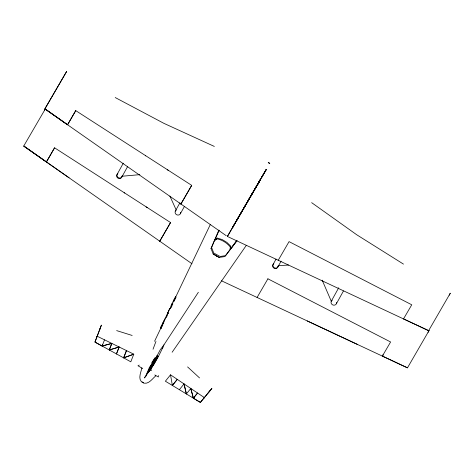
<?xml version="1.0" encoding="UTF-8"?>
<svg xmlns="http://www.w3.org/2000/svg" width="474" height="474" viewBox="0 0 474 474"><rect width="100%" height="100%" fill="white"/><g stroke="black" fill="none" stroke-linecap="round" stroke-linejoin="round"><path stroke-width="0.71" d="M162.659 324.453L162.866 323.718M167.239 314.481L167.257 314.007L165.059 319.168M163.566 323.712L163.726 323.001L162.973 322.676L160.698 327.439L160.538 328.156L161.267 326.622L160.822 328.612M161.29 328.476L161.45 327.765L160.698 327.439M161.782 326.248L162.973 322.676M167.82 312.567L168.572 312.893L168.442 313.468L167.689 313.148L167.82 312.567L169.793 308.426L170.545 308.752M169.793 308.426L168.572 311.454M170.569 307.845L170.729 307.14L171.481 307.466M171.872 306.299L171.12 305.973L171.274 305.292L173.194 301.274L173.946 301.6M171.102 306.571L171.25 305.92M200.378 402.426L211.919 388.396L200.36 402.414L165.379 381.22L170.516 374.827L204.324 397.567L204.051 398.047L204.235 397.686M173.911 300.789L174.148 300.196M166.889 315.654L167.032 315.234M164.845 319.328L165.017 318.712L163.02 323.321M100.553 327.338L97.14 336.374M175.321 297.494L175.629 296.493L173.454 301.144L174.823 298.199L174.391 299.278M155.958 341.428L153.031 349.243M164.265 320.465L163.933 321.254M99.368 330.526L101.395 325.105L94.954 342.086L102.117 346.026L111.828 343.413L109.287 349.972L119.152 347.004L116.456 353.918L119.152 347.004L109.287 349.972L111.828 343.413L102.117 346.026L102.58 344.77L102.123 346.032L104.511 339.828M173.3 301.837L173.608 301.049M146.241 375.805L144.369 377.956L154.725 361.881L157.078 355.749L160.117 350.019L163.974 344.823L198.351 292.28M153.955 360.542L151.277 367.237L155.407 361.384L152.995 364.559L155.513 358.143M154.725 361.869L158.209 356.407L157.078 355.749L149.269 367.729L146.099 375.278C153.57 366.171 159.217 355.583 163.974 344.823M162.552 348.26L162.932 347.3M152.391 362.936L149.547 369.916L154.009 363.872L151.271 367.237M211.6 247.511L214.396 240.703L216.737 238.801C222.093 239.791 226.868 242.818 230.305 247.001L229.991 249.626L225.464 255.646L220.114 256.493L213.733 252.992L211.6 247.511L211.013 248.512L213.146 253.922L217.116 256.304M164.721 319.66L164.549 320.063L164.703 319.796M165.876 317.426L166.131 316.839M150.833 365.33L147.823 372.594L151.206 368.849L147.823 372.594L152.604 366.361M166.493 317.302L166.652 316.934M163.814 321.242L164.271 320.288M211.013 248.512L218.875 230.103M174.9 298.507L175.167 297.885M219.148 230.299L214.805 240.051M174.835 299.758L176.079 297.157M173.845 300.498L174.236 299.621M166.818 316.549L166.996 316.152M163.832 321.686L163.412 322.824L163.832 322.03M174.065 300.907L174.308 300.392M171.12 305.973L172.222 303.662L171.547 305.309M169.84 309.001L170.729 307.14M141.868 367.901C141.128 371.989 138.171 377.618 141.104 381.321M154.589 341.25L160.953 327.913M162.541 324.595L163.82 321.917M167.31 314.6L167.956 313.255M170.172 308.604L171.452 305.926M172.092 304.592L172.726 303.259M173.354 301.944L174.319 299.923M175.895 296.611L210.272 224.623M162.019 326.574L162.872 324.785M172.85 303.893L172.026 305.617L171.274 305.292M156.284 359.102L156.906 357.805M174.177 300.344L173.964 300.759M173.597 301.861L173.81 301.434M167.429 315.251L167.636 314.86M428.058 332.375L429.154 330.39L407.468 367.854L221.471 280.786M449.21 295.189L450.3 293.199L428.615 330.662L228.118 236.793M117.256 174.136L123.299 163.198M121.942 176.838L127.63 166.552M175.327 211.114L179.924 202.789M180.416 213.685L184.309 206.646M273.202 264.249L276.046 259.1M277.888 266.951L281.088 261.168M338.703 287.783L331.273 301.227L322.178 280.158M336.362 303.798L343.443 291M255.812 187.722L256.499 186.501M257.53 184.664L258.217 183.438M258.905 182.217L260.629 179.154L235.892 221.731M227.443 236.461L266.204 169.479L261.589 177.4M232.55 227.538L233.279 226.264M234.008 224.984L235.104 223.076M235.833 221.796L260.629 179.243L258.828 182.259M261.672 177.412L266.323 169.461L261.695 177.335M256.001 187.343L261.713 177.383M260.629 179.154L227.402 236.348M67.569 124.769L75.733 110.626L67.569 124.769L44.846 108.902L66.621 71.491L44.9 108.913L226.27 235.726M159.667 241.379L170.563 222.561L54.575 147.805L46.422 161.96L191.988 263.751M180.902 204.039L191.692 185.364L75.722 110.614M159.756 241.225L170.545 222.549M252.612 193.327L253.347 192.065M54.575 147.805L46.422 161.96L23.7 146.093L45.474 108.676L44.289 110.614M180.819 204.187L191.709 185.375M153.025 361.455L154.139 359.541M238.286 217.406L239.026 216.132M232.568 227.455L233.309 226.181M234.049 224.913L235.151 223.005M232.61 227.561L233.344 226.294M234.085 225.02L235.187 223.112M235.928 221.838L260.629 179.243M278.232 260.279L289.057 241.627L411.752 304.788L403.522 318.901M257.086 297.471L267.911 278.813M248.637 199.548L249.371 198.286M250.106 197.024L252.672 192.61M253.406 191.348L254.141 190.086M256.665 185.873L258.105 183.462M230.388 249.111L236.633 240.573M151.733 362.693L153.132 360.578M153.001 364.553L156.811 358.889M153.481 359.973L155.122 357.603M155.703 375.9C152.515 378.572 149.085 383.887 144.428 383.241M172.127 352.235L246.243 245.461M172.376 385.463L177.276 379.378L172.376 385.457L170.516 374.827M179.373 389.699L184.036 383.922L186.371 393.941L190.803 388.473L193.368 398.184L200.366 402.408M194.233 397.159L193.374 398.184L197.563 393.023L193.368 398.184L190.803 388.473M208.21 392.845L210.391 390.232M193.362 398.178L194.227 397.153M216.737 238.801L214.521 240.288L217.193 238.037L222.247 239.595L226.874 242.374L230.755 246.196L230.346 249.437L237.053 240.596L224.949 256.564L219.172 257.406L215.125 255.154M139.238 365.099L137.97 365.756L142.692 368.559M122.185 176.233L139.8 174.657M288.548 265.049L278.202 265.689A2.708 2.5 29.6 0 1 274.612 267.923A2.708 2.5 29.6 0 1 273.605 263.734M132.169 335.462L116.657 330.609M214.337 146.43L163.968 123.382L115.218 97.543M307.217 320.928L357.349 344.385M403.558 318.919L428.579 330.621M407.433 367.812L382.405 356.104L383.087 354.86L382.37 356.087L390.606 341.979L267.893 278.801M167.233 169.733L168.513 170.421M146.087 206.919L147.367 207.606M150.602 369.791L151.716 370.413M154.797 374.964L158.381 376.978L158.322 375.556M213.146 253.922L219.172 257.406M69.056 177.791L23.753 146.105M157.078 355.749L158.209 356.407M168.027 312.905L167.98 312.876A6.198 0.533 -66.8 0 0 167.689 313.148M403.475 264.113L356.756 234.784L311.655 202.665M45.231 108.949L67.071 124.425M24.079 146.134L45.925 161.61M199.542 377.926L187.597 366.923M145.317 155.472L145.648 155.881M124.17 192.657L124.502 193.072M169.87 196.035L175.949 209.431M184.036 383.922L186.365 393.935M336.611 302.448A2.856 2.643 29.6 0 1 332.647 304.877A2.856 2.643 29.6 0 1 332.197 300.214M180.665 212.334A2.856 2.643 29.6 0 1 176.701 214.763A2.856 2.643 29.6 0 1 176.251 210.101M122.256 175.576A2.708 2.5 29.6 0 1 118.666 177.809A2.708 2.5 29.6 0 1 117.659 173.62M277.871 266.803A2.708 2.5 29.6 0 1 273.741 268.023A2.708 2.5 29.6 0 1 273.883 263.805M121.877 176.784A2.708 2.5 29.6 0 1 117.742 178.005A2.708 2.5 29.6 0 1 117.884 173.78M97.194 336.238L94.954 342.086L130.8 361.81L133.792 354.179L97.194 336.238L96.927 336.718L97.194 336.238M126.469 350.594L123.631 357.864L133.792 354.179L123.637 357.864L126.469 350.594M143.806 382.998L141.619 381.736A17.745 4.805 30 0 0 143.806 382.998M269.747 163.287A8.396 7.62 29.5 0 0 268.219 162.683A16.756 15.209 29.5 0 1 269.747 163.293"/></g></svg>
